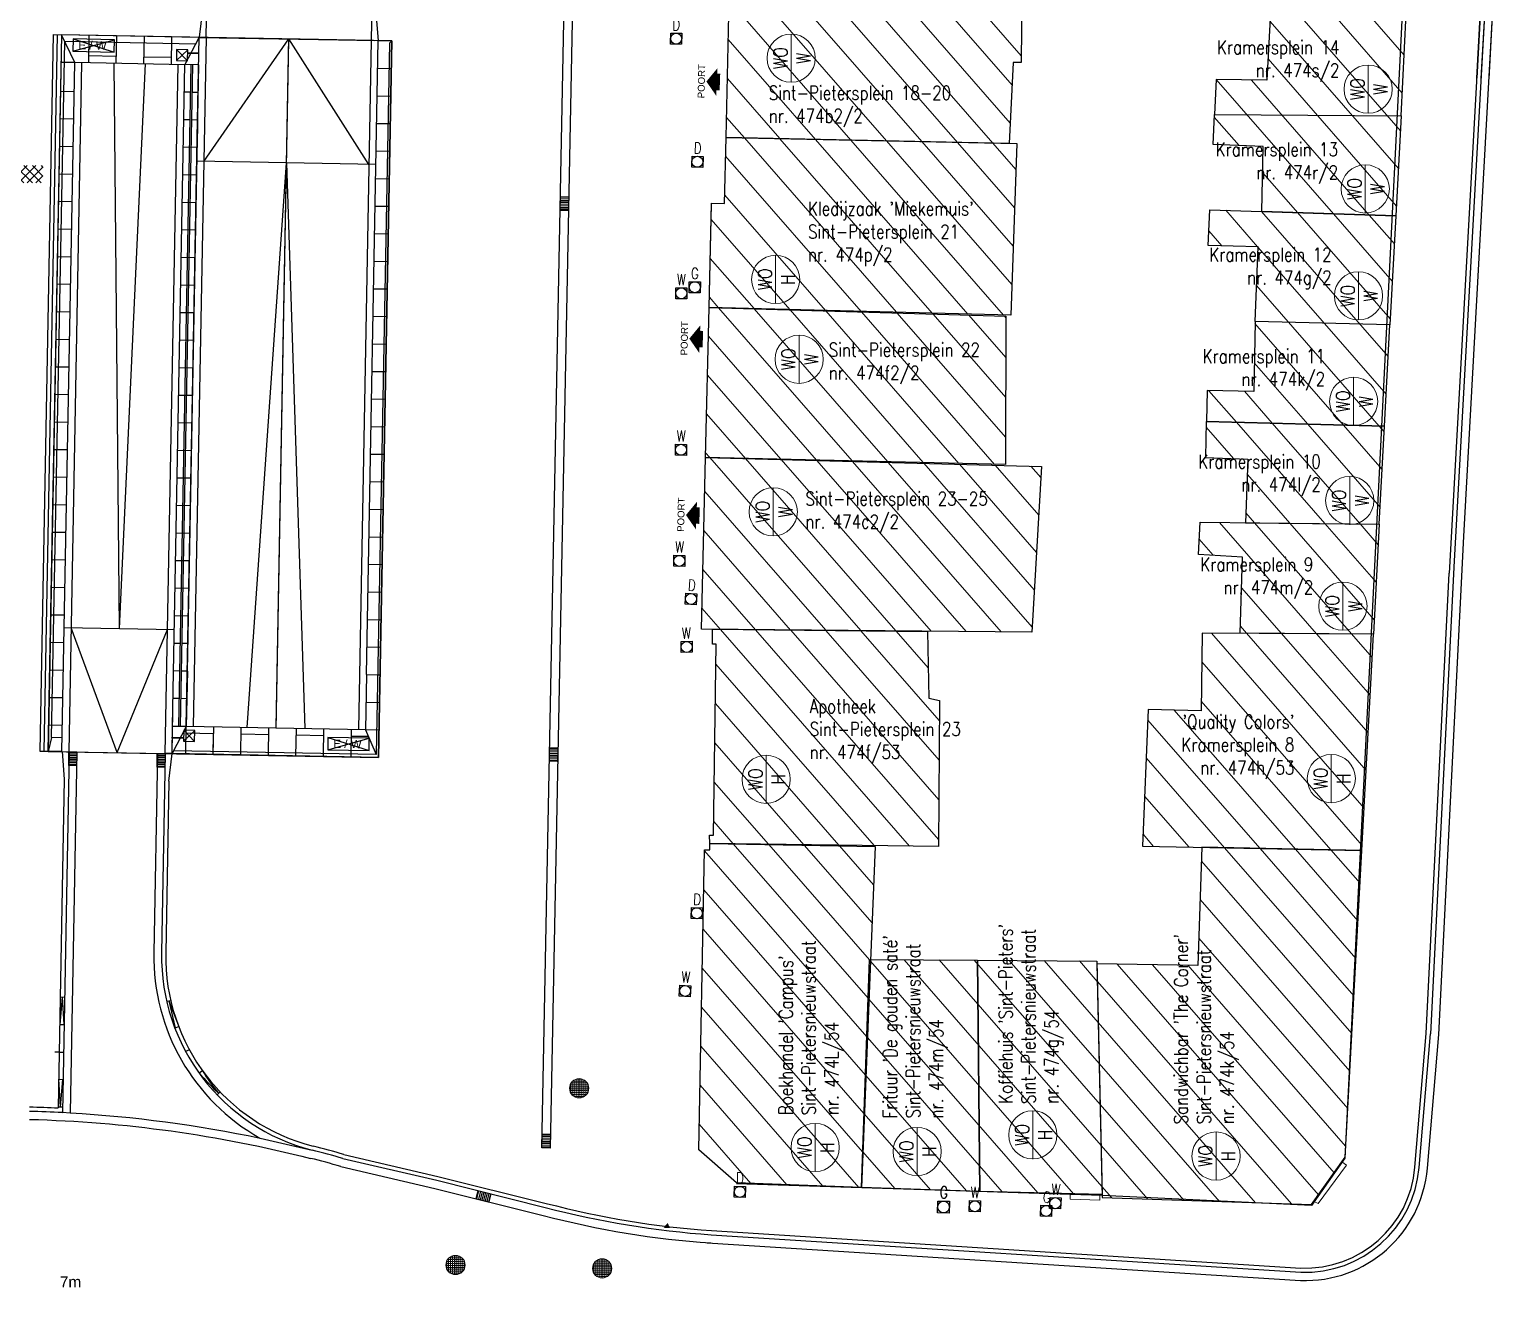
# Model space of a CAD drawing. Header units: metres. Extents: x -30504 to 105656, y -14907 to 193632.
# Drawn here: x 1635.3 to 1689, y 364.9 to 410.6 of the extents above; entities that cross this region are included whole.
import ezdxf
from ezdxf.enums import TextEntityAlignment as Align

# ---------------------------------------------------------------- set-up
doc = ezdxf.new("R2010")
doc.units = ezdxf.units.M
doc.linetypes.add('HIDDEN', pattern=[9.525, 6.35, -3.175])
doc.layers.add('0-_DRAW', color=6, linetype='Continuous', plot=False)
for name, color, linetype in [('0-dekseldrivers', 7, 'Continuous'), ('0-dekselgas', 7, 'Continuous'), ('0-dekselwater', 7, 'Continuous'), ('0-voetpad+goten best', 7, 'HIDDEN'), ('2-riolering-straatkolk', 7, 'Continuous'), ('2-TEKST', 7, 'Continuous'), ('A03-_aanzicht parkeergangen', 7, 'Continuous'), ('Nooduitgangen', 1, 'Continuous'), ('OA-lifthuis-trappen', 7, 'Continuous'), ('OA-lijnafwatering', 7, 'Continuous'), ('Parkeertoegangen', 3, 'Continuous'), ('VM-licht grijs', 151, 'Continuous'), ('Zwart', 250, 'Continuous')]:
    doc.layers.add(name, color=color, linetype=linetype)
doc.layers.add('0-WEG-TRAPPEN', color=7, linetype='Continuous', lineweight=18)
doc.layers.add('Lichtgrijs', color=254, linetype='Continuous', lineweight=9)
doc.styles.add('AQUAFIN', font='simplex.shx', dxfattribs={"width": 0.8})
doc.styles.add('DIM', font='arial.ttf')
doc.styles.get("Standard").update_dxf_attribs({"font": 'arial.ttf'})
pattern_1 = [(131.11, (1513.5605, 374.4506), (-0.71766, -0.626275), [])]

# ---------------------------------------------------------------- blocks, each defined once
blk = doc.blocks.new('dekselwater')
at = {"layer": '0-dekselwater', "linetype": 'ByBlock'}
blk.add_lwpolyline([(-0.04, 0.04), (0.04, 0.04), (0.04, -0.04), (-0.04, -0.04)], close=True, dxfattribs=at)
blk.add_circle((0, 0), 0.04, dxfattribs=at)
at = {"layer": '0-dekselwater', "style": 'AQUAFIN', "width": 0.8}
blk.add_text('W', height=0.08, dxfattribs=at).set_placement((0, 0.1), align=Align.MIDDLE)
blk = doc.blocks.new('dekseldrivers')
at = {"layer": '0-dekselwater', "linetype": 'ByBlock'}
blk.add_lwpolyline([(-0.04, 0.04), (0.04, 0.04), (0.04, -0.04), (-0.04, -0.04)], close=True, dxfattribs=at)
blk.add_circle((0, 0), 0.04, dxfattribs=at)
at = {"layer": '0-dekselwater', "style": 'AQUAFIN', "width": 0.8}
blk.add_text('D', height=0.08, dxfattribs=at).set_placement((0, 0.1), align=Align.MIDDLE)
blk = doc.blocks.new('dekselgas')
at = {"layer": '0-dekselwater', "linetype": 'ByBlock'}
blk.add_lwpolyline([(-0.04, 0.04), (0.04, 0.04), (0.04, -0.04), (-0.04, -0.04)], close=True, dxfattribs=at)
blk.add_circle((0, 0), 0.04, dxfattribs=at)
at = {"layer": '0-dekselwater', "style": 'AQUAFIN', "width": 0.8}
blk.add_text('G', height=0.08, dxfattribs=at).set_placement((0, 0.1), align=Align.MIDDLE)

msp = doc.modelspace()

# ---------------------------------------------------------------- hatches: boundary and pattern name
at = {"layer": '2-riolering-straatkolk', "ltscale": 2}
h = msp.add_hatch(dxfattribs=at)
h.set_pattern_fill('LINE', color=256, scale=0.02, angle=178.8788, style=0)
h.set_pattern_definition([(178.8788, (1720.25534, 458.71112), (-0.001242533, -0.06348784), [])])
h.paths.add_polyline_path([(1654.818, 403.99), (1654.828, 404.49), (1654.528, 404.496), (1654.518, 403.996)])
h = msp.add_hatch(dxfattribs=at)
h.set_pattern_fill('LINE', color=256, scale=0.02, angle=180, style=0)
h.set_pattern_definition([(179.99998, (1701.336296, 439.84372), (-2e-08, -0.0635), [])])
h.paths.add_polyline_path([(1636.982, 383.853), (1636.982, 384.353), (1636.682, 384.353), (1636.682, 383.853)])
h = msp.add_hatch(dxfattribs=at)
h.set_pattern_fill('LINE', color=256, scale=0.02, angle=180, style=0)
h.set_pattern_definition([(179.99998, (1704.540175, 439.78341), (-2e-08, -0.0635), [])])
h.paths.add_polyline_path([(1640.186, 383.793), (1640.186, 384.293), (1639.886, 384.293), (1639.886, 383.793)])
h = msp.add_hatch(dxfattribs=at)
h.set_pattern_fill('LINE', color=256, scale=0.02, angle=178.8788, style=0)
h.set_pattern_definition([(178.8788, (1719.863993, 438.71495), (-0.001242533, -0.06348784), [])])
h.paths.add_polyline_path([(1654.426, 383.994), (1654.436, 384.494), (1654.136, 384.5), (1654.127, 384)])
h = msp.add_hatch(dxfattribs=at)
h.set_pattern_fill('LINE', color=256, scale=0.02, angle=178.8788, style=0)
h.set_pattern_definition([(178.8788, (1719.58968, 424.69871), (-0.001242533, -0.06348784), [])])
h.paths.add_polyline_path([(1654.152, 369.978), (1654.162, 370.478), (1653.862, 370.484), (1653.852, 369.984)])
h = msp.add_hatch(dxfattribs=at)
h.set_pattern_fill('LINE', color=256, scale=0.02, angle=75.9884, style=0)
h.set_pattern_definition([(75.988434, (1690.197684, 292.151896), (-0.061610676, 0.015374477), [])])
h.paths.add_polyline_path([(1651.454, 368.148), (1651.939, 368.027), (1652.012, 368.318), (1651.527, 368.439)])
at = {"layer": 'Lichtgrijs'}
h = msp.add_hatch(dxfattribs=at)
h.set_pattern_fill('ANSI31', color=256, scale=0.3, angle=86.11, style=0)
h.set_pattern_definition(pattern_1)
h.paths.add_polyline_path([(1667.668, 423.948), (1667.687, 417.475), (1674.022, 417.276), (1674.022, 411.827), (1678.692, 411.71), (1678.742, 423.45)])
h.paths.add_polyline_path([(1678.742, 423.45), (1684.696, 423.183), (1685.099, 423.13), (1685.556, 422.872), (1685.727, 422.492), (1685.375, 414.859), (1680.703, 415.066), (1680.64, 413.597), (1679.705, 413.641), (1679.638, 412.468), (1678.695, 412.521)])
h.paths.add_polyline_path([(1685.375, 414.859), (1680.703, 415.066), (1680.617, 412.854), (1679.663, 412.899), (1679.638, 412.464), (1678.695, 412.521), (1678.692, 411.71), (1680.318, 411.656), (1680.311, 411.186), (1685.208, 411.123)])
h.paths.add_polyline_path([(1685.208, 411.123), (1680.291, 411.187), (1680.155, 408.721), (1678.318, 408.743), (1678.253, 407.477), (1685.029, 407.423)])
h.paths.add_polyline_path([(1678.253, 407.477), (1685.029, 407.423), (1684.835, 403.797), (1679.979, 403.959), (1680.022, 406.316), (1678.202, 406.383)])
h.paths.add_polyline_path([(1678.087, 404.022), (1684.835, 403.797), (1684.623, 399.847), (1679.726, 399.966), (1679.843, 402.68), (1678.029, 402.724)])
h.paths.add_polyline_path([(1679.726, 399.966), (1679.682, 397.43), (1677.992, 397.458), (1677.969, 396.34), (1684.426, 396.165), (1684.623, 399.847)])
h.paths.add_polyline_path([(1677.951, 396.34), (1677.934, 395.028), (1679.471, 394.972), (1679.382, 392.665), (1684.236, 392.616), (1684.426, 396.165)])
h.paths.add_polyline_path([(1677.74, 392.682), (1684.236, 392.616), (1684.022, 388.628), (1679.187, 388.656), (1679.272, 391.417), (1677.675, 391.517)])
h.paths.add_polyline_path([(1677.814, 388.664), (1677.767, 385.838), (1675.845, 385.895), (1675.648, 380.932), (1683.602, 380.778), (1684.022, 388.628)])
h.paths.add_polyline_path([(1660.623, 424.264), (1660.362, 412.228), (1667.703, 412.018), (1667.707, 415.593), (1667.687, 417.475), (1667.668, 423.948)])
h = msp.add_hatch(dxfattribs=at)
h.set_pattern_fill('ANSI31', color=256, scale=0.3, angle=86.11, style=0)
h.set_pattern_definition(pattern_1)
h.paths.add_polyline_path([(1660.662, 412.221), (1671.27, 411.916), (1671.241, 409.361), (1670.955, 409.364), (1670.811, 406.427), (1660.537, 406.64)])
h.paths.add_polyline_path([(1660.537, 406.64), (1671.082, 406.421), (1670.864, 400.194), (1659.921, 400.475), (1660.012, 404.256), (1660.482, 404.248)])
h.paths.add_polyline_path([(1659.921, 400.475), (1670.691, 400.156), (1670.675, 394.775), (1659.792, 395.036)])
h.paths.add_polyline_path([(1659.792, 395.036), (1671.984, 394.706), (1671.626, 388.699), (1659.643, 388.801)])
h.paths.add_polyline_path([(1660.049, 388.799), (1667.843, 388.721), (1667.887, 386.302), (1668.278, 386.212), (1668.242, 380.919), (1659.945, 381.033), (1659.941, 381.331), (1660.081, 381.333), (1660.181, 388.261), (1660.041, 388.259)])
h.paths.add_polyline_path([(1659.945, 381.033), (1665.945, 380.92), (1665.753, 376.184), (1665.444, 368.551), (1660.921, 368.717), (1659.547, 369.91), (1659.759, 380.8), (1659.948, 380.797)])
h.paths.add_polyline_path([(1665.444, 368.551), (1665.739, 376.817), (1669.661, 376.797), (1669.74, 368.407)])
h.paths.add_polyline_path([(1669.661, 376.797), (1673.99, 376.765), (1674.181, 368.292), (1669.74, 368.407)])
h.paths.add_polyline_path([(1674.183, 368.183), (1681.78, 367.929), (1682.992, 369.645), (1683.602, 380.778), (1677.801, 380.89), (1677.652, 376.605), (1673.988, 376.666)])
h = msp.add_hatch(dxfattribs=at)
h.set_pattern_fill('ANGLE', color=256, scale=0.01, style=0)
h.set_pattern_definition([(0.008657, (1433.46369, 371.12111), (-1.0553e-05, 0.06985), [0.0508, -0.01905]), (90.008657, (1433.46369, 371.12111), (-0.06985, -1.0553e-05), [0.0508, -0.01905])])
h.paths.add_polyline_path([(1654.856, 372.148, 1), (1655.556, 372.148, 1)])
h = msp.add_hatch(dxfattribs=at)
h.set_pattern_fill('ANGLE', color=256, scale=0.01, style=0)
h.set_pattern_definition([(0.008657, (1428.9769, 364.71051), (-1.0553e-05, 0.06985), [0.0508, -0.01905]), (90.008657, (1428.9769, 364.71051), (-0.06985, -1.0553e-05), [0.0508, -0.01905])])
h.paths.add_polyline_path([(1650.369, 365.737, 1), (1651.069, 365.737, 1)])
h = msp.add_hatch(dxfattribs=at)
h.set_pattern_fill('ANGLE', color=256, scale=0.01, style=0)
h.set_pattern_definition([(0.008657, (1434.29781, 364.58607), (-1.0553e-05, 0.06985), [0.0508, -0.01905]), (90.008657, (1434.29781, 364.58607), (-0.06985, -1.0553e-05), [0.0508, -0.01905])])
h.paths.add_polyline_path([(1655.69, 365.613, 1), (1656.39, 365.613, 1)])
at = {"layer": 'VM-licht grijs'}
h = msp.add_hatch(dxfattribs=at)
h.set_pattern_fill('ANSI37', color=256, scale=0.07, angle=0.0217)
h.set_pattern_definition([(45.02171081, (-102193.129, -193156.81263), (-0.15721402062, 0.15709492105), []), (135.02171081, (-102193.129, -193156.81263), (-0.15709492105, -0.15721402062), [])])
h.paths.add_polyline_path([(1635.749, 405.622), (1619.574, 405.584), (1619.575, 404.956), (1635.749, 404.994)])

# ---------------------------------------------------------------- linework, layer by layer
at = {"layer": '0-_DRAW'}
msp.add_line((1636.404, 409.368), (1636.404, 409.368), dxfattribs=at)
at = {"layer": '0-voetpad+goten best', "linetype": 'Continuous', "ltscale": 0.05}
for p, q in [((1688.519, 422.302), (1686.774, 390.84)), ((1688.669, 422.294), (1686.949, 391.281)), ((1687.298, 392.164), (1688.991, 422.674)), ((1687.298, 392.164), (1688.991, 422.674)), ((1688.219, 408.769), (1688.991, 422.674)), ((1688.219, 408.769), (1688.991, 422.674)), ((1688.508, 422.096), (1686.774, 390.84)), ((1688.658, 422.087), (1686.949, 391.281)), ((1687.77, 408.794), (1688.508, 422.096)), ((1688.508, 422.096), (1687.77, 408.794)), ((1687.77, 408.794), (1688.508, 422.096)), ((1687.77, 408.794), (1688.508, 422.096)), ((1688.508, 422.096), (1687.77, 408.794)), ((1687.77, 408.794), (1688.508, 422.096)), ((1688.658, 422.087), (1687.92, 408.785)), ((1688.658, 422.087), (1687.92, 408.785)), ((1686.389, 374.094), (1687.298, 392.164)), ((1686.949, 391.281), (1686.09, 374.119)), ((1685.94, 374.132), (1686.774, 390.84)), ((1685.529, 369.285), (1685.94, 374.132)), ((1685.529, 369.285), (1685.94, 374.132)), ((1685.529, 369.285), (1685.94, 374.132)), ((1685.679, 369.272), (1686.09, 374.119)), ((1685.679, 369.272), (1686.09, 374.119)), ((1685.679, 369.272), (1686.09, 374.119)), ((1685.978, 369.247), (1686.389, 374.094)), ((1685.978, 369.247), (1686.389, 374.094)), ((1685.978, 369.247), (1686.389, 374.094))]:
    msp.add_line(p, q, dxfattribs=at)
at = {"layer": '0-WEG-TRAPPEN'}
msp.add_lwpolyline([(1681.855, 368.042), (1682.016, 367.971), (1683.04, 369.365), (1682.879, 369.483)], dxfattribs=at)
at = {"layer": '0-WEG-TRAPPEN', "linetype": 'Continuous'}
msp.add_lwpolyline([(1674.098, 368.252), (1674.093, 368.092), (1673.014, 368.122), (1673.018, 368.281)], dxfattribs=at)
at = {"layer": '2-TEKST'}
msp.add_line((1659.921, 400.475), (1660.011, 404.225), dxfattribs=at)
at = {"layer": '2-TEKST', "color": 7, "linetype": 'ByBlock', "ltscale": 100}
for points in [[(1660.201, 408.656, 1, 0, 0), (1659.823, 408.672, 0, 0, 0)], [(1659.582, 399.329, 1, 0, 0), (1659.204, 399.345, 0, 0, 0)], [(1659.461, 392.928, 1, 0, 0), (1659.082, 392.944, 0, 0, 0)]]:
    msp.add_lwpolyline(points, format="xyseb", dxfattribs=at)
at = {"layer": '2-TEKST', "color": 7, "linetype": 'ByBlock', "ltscale": 100, "const_width": 0.6}
for points in [[(1660.314, 408.653), (1660.161, 408.658)], [(1659.695, 399.326), (1659.542, 399.331)], [(1659.574, 392.925), (1659.421, 392.929)]]:
    msp.add_lwpolyline(points, dxfattribs=at)
at = {"layer": '2-TEKST', "ltscale": 100}
msp.add_lwpolyline([(1658.262, 367.088, 0, 0.2, 0), (1658.46, 367.17, 0, 0, 0)], format="xyseb", dxfattribs=at)
at = {"layer": 'A03-_aanzicht parkeergangen', "color": 30}
for p, q in [((1648.324, 410.058), (1648.415, 410.145)), ((1636.775, 402.305), (1636.273, 402.315)), ((1640.436, 384.288), (1640.464, 385.788)), ((1636.436, 384.363), (1635.94, 384.372))]:
    msp.add_line(p, q, dxfattribs=at)
at = {"layer": 'A03-_aanzicht parkeergangen', "color": 7, "linetype": 'HIDDEN'}
msp.add_line((1647.884, 387.151), (1647.987, 387.149), dxfattribs=at)
at = {"layer": 'A03-_aanzicht parkeergangen'}
msp.add_line((1647.932, 384.148), (1640.436, 384.288), dxfattribs=at)
at = {"layer": 'Lichtgrijs'}
for p, q in [((1662.898, 410.395), (1662.898, 408.645)), ((1683.831, 409.271), (1683.831, 407.521)), ((1683.725, 405.651), (1683.725, 403.901)), ((1662.335, 402.368), (1662.335, 400.617)), ((1683.479, 401.773), (1683.479, 400.022)), ((1663.187, 399.471), (1663.187, 397.72)), ((1683.304, 397.942), (1683.304, 396.191)), ((1683.162, 394.346), (1683.162, 392.595)), ((1662.249, 393.938), (1662.249, 392.187)), ((1682.916, 390.515), (1682.916, 388.765)), ((1661.99, 384.233), (1661.99, 382.483)), ((1682.494, 384.259), (1682.494, 382.509)), ((1671.666, 371.333), (1671.666, 369.582)), ((1663.768, 370.876), (1663.768, 369.125)), ((1667.468, 370.731), (1667.468, 368.98)), ((1678.314, 370.565), (1678.314, 368.814))]:
    msp.add_line(p, q, dxfattribs=at)
for points in [[(1654.818, 403.99), (1654.828, 404.49), (1654.528, 404.496), (1654.518, 403.996)], [(1636.982, 383.853), (1636.982, 384.353), (1636.682, 384.353), (1636.682, 383.853)], [(1640.186, 383.793), (1640.186, 384.293), (1639.886, 384.293), (1639.886, 383.793)], [(1654.426, 383.994), (1654.436, 384.494), (1654.136, 384.5), (1654.127, 384)], [(1654.152, 369.978), (1654.162, 370.478), (1653.862, 370.484), (1653.852, 369.984)], [(1651.454, 368.148), (1651.939, 368.027), (1652.012, 368.318), (1651.527, 368.439)]]:
    msp.add_lwpolyline(points, close=True, dxfattribs=at)
for centre, radius in [((1662.898, 409.52), 0.875), ((1683.831, 408.396), 0.875), ((1683.725, 404.776), 0.875), ((1662.335, 401.492), 0.875), ((1683.479, 400.897), 0.875), ((1663.187, 398.596), 0.875), ((1683.304, 397.067), 0.875), ((1683.162, 393.471), 0.875), ((1662.249, 393.062), 0.875), ((1682.916, 389.64), 0.875), ((1661.99, 383.358), 0.875), ((1682.494, 383.384), 0.875), ((1655.206, 372.148), 0.35), ((1671.666, 370.458), 0.875), ((1663.768, 370.001), 0.875), ((1667.468, 369.855), 0.875), ((1678.314, 369.69), 0.875), ((1650.719, 365.737), 0.35), ((1656.04, 365.613), 0.35)]:
    msp.add_circle(centre, radius, dxfattribs=at)
at = {"layer": 'OA-lifthuis-trappen', "linetype": 'Continuous'}
msp.add_lwpolyline([(1635.94, 384.372), (1647.932, 384.15), (1648.415, 410.145), (1636.423, 410.368)], close=True, dxfattribs=at)
at = {"layer": 'OA-lijnafwatering'}
for p, q in [((1636.123, 410.373), (1635.636, 384.378)), ((1636.423, 410.368), (1635.936, 384.373)), ((1636.123, 410.373), (1636.423, 410.368)), ((1635.636, 384.378), (1635.936, 384.373))]:
    msp.add_line(p, q, dxfattribs=at)
at = {"layer": 'OA-lijnafwatering', "linetype": 'Continuous'}
msp.add_line((1636.273, 410.371), (1635.786, 384.375), dxfattribs=at)
at = {"layer": 'Parkeertoegangen', "color": 7}
msp.add_line((1641.542, 411.274), (1641.424, 410.276), dxfattribs=at)
at = {"layer": 'Parkeertoegangen', "color": 8, "linetype": 'HIDDEN'}
msp.add_line((1641.422, 410.276), (1647.914, 410.157), dxfattribs=at)
at = {"layer": 'Parkeertoegangen', "color": 252}
for p, q in [((1636.436, 384.363), (1636.69, 384.358)), ((1640.436, 384.288), (1640.186, 384.293))]:
    msp.add_line(p, q, dxfattribs=at)
at = {"layer": 'Zwart'}
for p, q in [((1685.062, 411.124), (1682.982, 369.611)), ((1636.069, 384.87), (1636.542, 410.119)), ((1636.908, 409.359), (1636.423, 410.368)), ((1641.422, 410.275), (1636.423, 410.368)), ((1641.294, 410.03), (1636.542, 410.119)), ((1636.845, 410.219), (1636.836, 409.769)), ((1636.836, 409.769), (1638.344, 410.191)), ((1636.845, 410.219), (1638.336, 409.742)), ((1638.344, 410.191), (1636.845, 410.219)), ((1637.423, 410.35), (1637.404, 409.349)), ((1638.336, 409.742), (1638.344, 410.191)), ((1638.422, 410.331), (1638.404, 409.331)), ((1639.422, 410.312), (1639.403, 409.312)), ((1640.422, 410.294), (1640.403, 409.294)), ((1640.904, 409.284), (1641.422, 410.275)), ((1641.674, 410.27), (1641.204, 385.274)), ((1641.59, 405.774), (1644.669, 410.216)), ((1647.581, 405.663), (1644.669, 410.217)), ((1647.664, 410.159), (1647.196, 385.162)), ((1636.908, 409.359), (1636.405, 409.368)), ((1637.158, 409.354), (1636.69, 384.358)), ((1636.836, 409.769), (1638.336, 409.742)), ((1640.904, 409.284), (1636.908, 409.359)), ((1638.408, 409.581), (1637.408, 409.6)), ((1640.408, 409.544), (1639.408, 409.562)), ((1640.597, 409.432), (1641.005, 409.825)), ((1640.997, 409.425), (1640.605, 409.832)), ((1641.411, 409.677), (1641.002, 409.685)), ((1641.003, 409.725), (1641.412, 409.717)), ((1638.526, 388.825), (1638.341, 409.332)), ((1638.526, 388.825), (1639.469, 409.311)), ((1640.186, 384.293), (1640.654, 409.289)), ((1640.455, 385.289), (1640.904, 409.285)), ((1641.404, 409.275), (1640.904, 409.285)), ((1640.954, 385.28), (1641.404, 409.275)), ((1647.897, 409.155), (1648.396, 409.145)), ((1636.888, 408.304), (1636.385, 408.313)), ((1641.105, 408.281), (1640.886, 408.285)), ((1641.385, 408.276), (1641.165, 408.28)), ((1647.879, 408.155), (1648.378, 408.146)), ((1636.869, 407.304), (1636.366, 407.314)), ((1641.087, 407.281), (1640.867, 407.285)), ((1641.366, 407.276), (1640.991, 387.279)), ((1640.992, 387.279), (1641.366, 407.276)), ((1641.366, 407.276), (1641.147, 407.28)), ((1641.366, 407.276), (1641.348, 406.276)), ((1647.86, 407.155), (1648.359, 407.146)), ((1636.851, 406.304), (1636.347, 406.314)), ((1641.348, 406.276), (1640.848, 406.285)), ((1647.841, 406.155), (1648.341, 406.146)), ((1647.831, 405.658), (1641.339, 405.778)), ((1643.157, 385.237), (1644.585, 405.718)), ((1644.585, 405.718), (1645.256, 385.198)), ((1636.832, 405.305), (1636.329, 405.314)), ((1641.329, 405.276), (1640.829, 405.285)), ((1647.823, 405.155), (1648.322, 405.146)), ((1636.813, 404.305), (1636.31, 404.314)), ((1641.31, 404.276), (1640.811, 404.286)), ((1647.804, 404.156), (1648.303, 404.146)), ((1636.794, 403.305), (1636.292, 403.314)), ((1641.291, 403.276), (1640.792, 403.286)), ((1647.786, 403.156), (1648.285, 403.146)), ((1641.273, 402.277), (1640.773, 402.286)), ((1641.273, 402.277), (1640.773, 402.286)), ((1647.767, 402.156), (1648.266, 402.147)), ((1636.756, 401.305), (1636.255, 401.315)), ((1641.254, 401.277), (1640.754, 401.286)), ((1647.748, 401.156), (1648.248, 401.147)), ((1636.737, 400.306), (1636.236, 400.315)), ((1641.235, 400.277), (1640.736, 400.286)), ((1647.73, 400.156), (1648.229, 400.147)), ((1636.718, 399.306), (1636.217, 399.315)), ((1641.216, 399.277), (1640.717, 399.287)), ((1647.711, 399.156), (1648.21, 399.147)), ((1636.699, 398.306), (1636.199, 398.315)), ((1641.198, 398.277), (1640.698, 398.287)), ((1647.693, 398.157), (1648.192, 398.147)), ((1636.681, 397.306), (1636.18, 397.315)), ((1641.179, 397.278), (1640.679, 397.287)), ((1647.674, 397.157), (1648.173, 397.148)), ((1636.662, 396.306), (1636.162, 396.316)), ((1641.16, 396.278), (1640.661, 396.287)), ((1647.656, 396.157), (1648.155, 396.148)), ((1636.643, 395.306), (1636.143, 395.316)), ((1641.141, 395.278), (1640.642, 395.287)), ((1647.637, 395.157), (1648.136, 395.148)), ((1636.624, 394.307), (1636.124, 394.316)), ((1641.123, 394.278), (1640.623, 394.287)), ((1647.618, 394.157), (1648.118, 394.148)), ((1636.605, 393.307), (1636.106, 393.316)), ((1641.104, 393.278), (1640.604, 393.288)), ((1647.6, 393.157), (1648.099, 393.148)), ((1636.586, 392.307), (1636.087, 392.316)), ((1641.085, 392.278), (1640.586, 392.288)), ((1647.581, 392.158), (1648.08, 392.148)), ((1636.567, 391.307), (1636.069, 391.316)), ((1641.066, 391.279), (1640.567, 391.288)), ((1647.563, 391.158), (1648.062, 391.149)), ((1636.548, 390.307), (1636.05, 390.317)), ((1641.048, 390.279), (1640.548, 390.288)), ((1647.544, 390.158), (1648.043, 390.149)), ((1636.529, 389.308), (1636.032, 389.317)), ((1641.029, 389.279), (1640.529, 389.288)), ((1647.525, 389.158), (1648.025, 389.149)), ((1636.526, 388.862), (1640.526, 388.789)), ((1638.445, 384.326), (1636.78, 388.858)), ((1638.445, 384.326), (1640.275, 388.793)), ((1636.511, 388.308), (1636.013, 388.317)), ((1640.731, 388.284), (1640.511, 388.288)), ((1641.01, 388.279), (1640.791, 388.283)), ((1647.507, 388.158), (1648.006, 388.149)), ((1636.492, 387.308), (1635.994, 387.317)), ((1640.712, 387.285), (1640.492, 387.289)), ((1640.991, 387.279), (1640.772, 387.283)), ((1640.992, 387.279), (1640.954, 385.279)), ((1647.488, 387.159), (1647.451, 385.157)), ((1647.488, 387.159), (1647.987, 387.149)), ((1636.473, 386.308), (1635.976, 386.317)), ((1640.693, 386.285), (1640.473, 386.289)), ((1640.973, 386.279), (1640.753, 386.284)), ((1647.47, 386.159), (1647.969, 386.149)), ((1636.454, 385.308), (1635.957, 385.317)), ((1640.954, 385.279), (1640.436, 384.288)), ((1640.954, 385.279), (1640.455, 385.289)), ((1640.933, 384.278), (1640.951, 385.273)), ((1647.451, 385.157), (1640.954, 385.279)), ((1641.933, 384.259), (1641.951, 385.26)), ((1642.932, 384.241), (1642.951, 385.241)), ((1643.932, 384.222), (1643.951, 385.223)), ((1644.932, 384.204), (1644.951, 385.204)), ((1645.932, 384.185), (1645.95, 385.185)), ((1636.069, 384.87), (1635.94, 384.372)), ((1636.445, 384.863), (1636.069, 384.87)), ((1640.446, 384.847), (1640.447, 384.887)), ((1640.855, 384.84), (1640.446, 384.847)), ((1640.447, 384.887), (1640.856, 384.88)), ((1641.261, 385.132), (1640.853, 384.74)), ((1640.861, 385.14), (1641.253, 384.732)), ((1641.946, 385.009), (1640.947, 385.028)), ((1641.933, 384.259), (1641.946, 385.009)), ((1643.946, 384.972), (1642.946, 384.991)), ((1645.946, 384.935), (1644.946, 384.954)), ((1646.094, 384.876), (1646.086, 384.426)), ((1646.086, 384.426), (1647.594, 384.848)), ((1646.094, 384.876), (1647.585, 384.398)), ((1647.594, 384.848), (1646.094, 384.876)), ((1646.932, 384.166), (1646.95, 385.166)), ((1647.571, 384.905), (1646.946, 384.916)), ((1647.451, 385.159), (1647.95, 385.15)), ((1647.451, 385.157), (1647.841, 384.257)), ((1647.585, 384.398), (1647.594, 384.848)), ((1636.446, 384.363), (1636.528, 383.361)), ((1636.69, 384.358), (1640.186, 384.293)), ((1639.913, 384.298), (1639.78, 377.062)), ((1640.193, 384.294), (1640.156, 382.295)), ((1640.324, 383.292), (1640.446, 384.29)), ((1646.086, 384.426), (1647.585, 384.398)), ((1640.324, 383.292), (1640.21, 377.059)), ((1640.156, 382.295), (1640.06, 377.062)), ((1636.38, 375.461), (1636.53, 375.458)), ((1640.242, 375.306), (1640.389, 375.337)), ((1636.361, 374.461), (1636.511, 374.458)), ((1640.547, 374.336), (1640.687, 374.39)), ((1636.191, 373.469), (1636.341, 373.467)), ((1636.343, 373.461), (1636.493, 373.458)), ((1636.328, 372.474), (1636.478, 372.471)), ((1636.293, 371.474), (1636.461, 371.471)), ((1636.46, 371.277), (1636.74, 371.26)), ((1643.629, 370.342), (1645.52, 369.902)), ((1646.634, 369.604), (1650.045, 368.809)), ((1646.671, 369.749), (1650.081, 368.954)), ((1682.982, 369.611), (1681.77, 367.895)), ((1646.559, 369.313), (1649.975, 368.517)), ((1650.045, 368.809), (1653.978, 367.827)), ((1650.081, 368.954), (1654.016, 367.972)), ((1674.171, 368.26), (1660.911, 368.686)), ((1649.975, 368.517), (1653.904, 367.537)), ((1681.77, 367.895), (1674.171, 368.26)), ((1660.009, 366.987), (1681.394, 365.626)), ((1659.856, 366.546), (1681.377, 365.176)), ((1659.999, 366.837), (1681.388, 365.476))]:
    msp.add_line(p, q, dxfattribs=at)
at = {"layer": 'Zwart', "color": 250}
for points in [[(1641.674, 410.27), (1642.104, 433.393)], [(1641.366, 407.276), (1641.422, 410.275), (1636.423, 410.368), (1635.94, 384.372), (1636.436, 384.363), (1636.908, 409.359)], [(1647.488, 387.159), (1647.914, 410.155), (1648.415, 410.145), (1647.932, 384.148), (1640.436, 384.288), (1640.455, 385.289), (1640.954, 385.279)], [(1648.324, 410.058), (1647.841, 384.257), (1640.491, 384.393)], [(1641.422, 410.275), (1647.914, 410.155)], [(1641.124, 409.281), (1640.674, 385.285)], [(1641.184, 409.28), (1640.734, 385.284)], [(1636.702, 384.358), (1636.46, 371.275)], [(1636.982, 384.353), (1636.74, 371.26)], [(1636.528, 383.361), (1636.304, 371.435)]]:
    msp.add_lwpolyline(points, dxfattribs=at)
for points in [[(1652.13, 427.484, 0.411947), (1647.919, 424.08), (1647.662, 410.162)], [(1652.115, 427.334, 0.411411), (1648.068, 424.071), (1647.831, 411.159), (1647.914, 410.158)], [(1635.268, 371.324, -0.006415), (1636.46, 371.277, -0.006415)], [(1635.272, 371.474, -0.005533), (1636.304, 371.435, -0.005533)], [(1635.276, 371.321, -0.006382), (1636.46, 371.275, -0.006382)], [(1636.74, 371.26, -0.037469), (1643.629, 370.342)], [(1635.268, 371.021, -0.055952), (1645.463, 369.607, -0.006435)]]:
    msp.add_lwpolyline(points, format="xyb", dxfattribs=at)
for points in [[(1655.219, 424.486), (1654.152, 369.978), (1653.852, 369.984), (1654.919, 424.492), (1655.219, 424.486)], [(1660.662, 412.221), (1671.27, 411.916), (1671.241, 409.361), (1670.955, 409.364), (1670.811, 406.427), (1660.537, 406.64)], [(1685.208, 411.123), (1680.291, 411.187), (1680.155, 408.721), (1678.318, 408.743), (1678.253, 407.477), (1685.029, 407.423)], [(1640.997, 409.425), (1641.005, 409.825), (1640.605, 409.832), (1640.597, 409.432)], [(1678.253, 407.477), (1685.029, 407.423), (1684.835, 403.797), (1679.979, 403.959), (1680.022, 406.316), (1678.202, 406.383)], [(1660.537, 406.64), (1671.082, 406.421), (1670.864, 400.194), (1659.921, 400.475), (1660.012, 404.256), (1660.482, 404.248)], [(1678.087, 404.022), (1684.835, 403.797), (1684.623, 399.847), (1679.726, 399.966), (1679.843, 402.68), (1678.029, 402.724)], [(1659.921, 400.475), (1670.691, 400.156), (1670.675, 394.775), (1659.792, 395.036)], [(1679.726, 399.966), (1679.682, 397.43), (1677.992, 397.458), (1677.969, 396.34), (1684.426, 396.165), (1684.623, 399.847)], [(1677.951, 396.34), (1677.934, 395.028), (1679.471, 394.972), (1679.382, 392.665), (1684.236, 392.616), (1684.426, 396.165)], [(1659.792, 395.036), (1671.984, 394.706), (1671.626, 388.699), (1659.643, 388.801)], [(1677.74, 392.682), (1684.236, 392.616), (1684.022, 388.628), (1679.187, 388.656), (1679.272, 391.417), (1677.675, 391.517)], [(1660.049, 388.799), (1667.843, 388.721), (1667.887, 386.302), (1668.278, 386.212), (1668.242, 380.919), (1659.945, 381.033), (1659.941, 381.331), (1660.081, 381.333), (1660.181, 388.261), (1660.041, 388.259)], [(1677.814, 388.664), (1677.767, 385.838), (1675.845, 385.895), (1675.648, 380.932), (1683.602, 380.778), (1684.022, 388.628)], [(1640.861, 385.14), (1640.853, 384.74), (1641.253, 384.732), (1641.261, 385.132)], [(1659.945, 381.033), (1665.945, 380.92), (1665.753, 376.184), (1665.444, 368.551), (1660.921, 368.717), (1659.547, 369.91), (1659.759, 380.8), (1659.948, 380.797)], [(1674.183, 368.183), (1681.78, 367.929), (1682.992, 369.645), (1683.602, 380.778), (1677.801, 380.89), (1677.652, 376.605), (1673.988, 376.666)], [(1665.444, 368.551), (1665.739, 376.817), (1669.661, 376.797), (1669.74, 368.407)], [(1669.661, 376.797), (1673.99, 376.765), (1674.181, 368.292), (1669.74, 368.407)]]:
    msp.add_lwpolyline(points, close=True, dxfattribs=at)
at = {"layer": 'Zwart', "color": 250, "const_width": 0.05}
msp.add_lwpolyline([(1644.668, 410.217), (1644.209, 385.218)], dxfattribs=at)
at = {"layer": 'Zwart', "color": 250, "linetype": 'Continuous'}
for points in [[(1636.455, 375.46), (1636.361, 374.461)], [(1636.455, 375.46), (1636.511, 374.458)], [(1640.316, 375.322), (1640.547, 374.336)], [(1640.316, 375.322), (1640.687, 374.39)], [(1641.069, 373.54), (1640.928, 373.481)], [(1636.386, 371.472), (1636.328, 372.474)], [(1636.386, 371.472), (1636.478, 372.471)], [(1641.544, 372.781), (1641.42, 372.697)], [(1642.178, 372.019), (1642.073, 371.913)]]:
    msp.add_lwpolyline(points, dxfattribs=at)
at = {"layer": 'Zwart', "linetype": 'Continuous'}
for centre, radius, end in [((1647.328, 376.923), 7.55, 240.6568), ((1647.308, 376.928), 7.25, 255.717), ((1647.308, 376.928), 7.1, 255.717)]:
    msp.add_arc(centre, radius, 178.9456, end, dxfattribs=at)
at = {"layer": 'Zwart', "color": 7, "linetype": 'Continuous'}
for centre, radius, start, end in [((1654.27, 384.394), 17.377, 222.3098, 225.6611), ((1647.468, 376.391), 6.937, 211.3621, 219.6353)]:
    msp.add_arc(centre, radius, start, end, dxfattribs=at)
at = {"layer": 'Zwart'}
for centre, radius, start, end in [((1634.066, 324.904), 46.133, 74.2888, 75.6974), ((1634.048, 324.841), 46.498, 74.2962, 75.717), ((1634.048, 324.841), 46.648, 74.3003, 75.717), ((1681.544, 369.623), 4.45, 267.8544, 355.1529), ((1681.544, 369.623), 4.15, 267.8544, 355.1529), ((1681.544, 369.623), 4, 267.8544, 355.1529), ((1662.168, 398.824), 32.36, 255.2037, 266.1213), ((1662.168, 398.824), 32.06, 255.2001, 266.1213), ((1662.168, 398.824), 31.91, 255.1982, 266.1213)]:
    msp.add_arc(centre, radius, start, end, dxfattribs=at)

# ---------------------------------------------------------------- block references
at = {"layer": '0-dekseldrivers'}
for p, xscale, yscale, zscale, rotation in [((1658.726, 410.228), 5, 5, 5, 359.756152198758), ((1659.496, 405.761), 5, 5, 5, 358.5202796261842), ((1659.266, 389.9), 4.999999999999999, 4.999999999999999, 4.999999999999999, 356.7873776035458), ((1659.477, 378.5), 5, 5, 5, 358.4291700402229), ((1661.036, 368.391), 5, 5, 5, 359.303563675473)]:
    msp.add_blockref('dekseldrivers', p, dxfattribs=dict(at, xscale=xscale, yscale=yscale, zscale=zscale, rotation=rotation))
at = {"layer": '0-dekselgas'}
for p, xscale, yscale, zscale, rotation in [((1659.403, 401.211), 5, 5, 5, 359.8573047284116), ((1668.426, 367.84), 5.3, 5.3, 5.3, 358.8303225716441), ((1672.151, 367.7), 5, 5, 5, 357.3333182337608)]:
    msp.add_blockref('dekselgas', p, dxfattribs=dict(at, xscale=xscale, yscale=yscale, zscale=zscale, rotation=rotation))
at = {"layer": 'Lichtgrijs'}
for p, xscale, yscale, zscale, rotation in [((1658.915, 400.989), 4.999999999999999, 4.999999999999999, 4.999999999999999, 359.6602104399261), ((1658.901, 395.313), 5, 5, 5, 358.7658656728011), ((1658.841, 391.283), 5, 5, 5, 358.5999470429393), ((1659.108, 388.16), 5, 5, 5, 1.246519254286148), ((1659.051, 375.681), 5, 5, 5, 356.9261000875711), ((1669.563, 367.869), 5, 5, 5, 358.6804382102993), ((1672.481, 367.981), 5, 5, 5, 357.1949122673115)]:
    msp.add_blockref('dekselwater', p, dxfattribs=dict(at, xscale=xscale, yscale=yscale, zscale=zscale, rotation=rotation))

# ---------------------------------------------------------------- texts
at = {"layer": '2-TEKST', "color": 7, "linetype": 'ByBlock', "ltscale": 100, "char_height": 0.25, "width": 1.27055, "attachment_point": 1, "rotation": 88.7229}
for insert in [(1659.503, 408.067), (1658.884, 398.74), (1658.763, 392.338)]:
    msp.add_mtext('POORT', dxfattribs=dict(at, insert=insert))
at = {"layer": 'Lichtgrijs', "char_height": 0.5, "style": 'AQUAFIN'}
for s, insert, width, attachment_point in [('Kramersplein 14\\Pnr. 474s/2', (1682.788, 410.165), 9.20298, 3), ('Sint-Pietersplein 18-20\\Pnr. 474b2/2', (1662.085, 408.511), 9.20298, 1), ('Kramersplein 13\\Pnr. 474r/2', (1682.738, 406.461), 9.20298, 3), ("Kledijzaak 'Miekemuis'\\PSint-Pietersplein 21\\Pnr. 474p/2", (1663.508, 404.312), 9.20298, 1), ('Kramersplein 12\\Pnr. 474g/2', (1682.507, 402.644), 9.20298, 3), ('Sint-Pietersplein 22\\Pnr. 474f2/2', (1664.262, 399.191), 9.20298, 1), ('Kramersplein 11\\Pnr. 474k/2', (1682.267, 398.96), 9.20298, 3), ('Kramersplein 10\\Pnr. 474l/2', (1682.111, 395.135), 9.20298, 3), ('Sint-Pietersplein 23-25\\Pnr. 474c2/2', (1663.414, 393.791), 9.20298, 1), ('Kramersplein 9\\Pnr. 474m/2', (1681.839, 391.406), 9.20298, 3), ('Apotheek\\PSint-Pietersplein 23\\Pnr. 474f/53', (1663.569, 386.263), 9.20298, 1), ("'Quality Colors'\\PKramersplein 8\\Pnr. 474h/53", (1681.153, 385.699), 5.61448, 3)]:
    msp.add_mtext(s, dxfattribs=dict(at, insert=insert, width=width, attachment_point=attachment_point))
at = {"layer": 'Lichtgrijs', "char_height": 0.5, "rotation": 90, "style": 'AQUAFIN'}
for s, insert, width, attachment_point in [('WO\\PW', (1662.927, 409.521), 1.75396, 5), ('WO\\PW', (1683.86, 408.397), 1.75396, 5), ('WO\\PW', (1683.754, 404.777), 1.75396, 5), ('WO\\PH', (1662.364, 401.494), 1.75396, 5), ('WO\\PW', (1683.508, 400.899), 1.75396, 5), ('WO\\PW', (1663.216, 398.597), 1.75396, 5), ('WO\\PW', (1683.333, 397.068), 1.75396, 5), ('WO\\PW', (1683.191, 393.472), 1.75396, 5), ('WO\\PW', (1662.278, 393.064), 1.75396, 5), ('WO\\PW', (1682.945, 389.641), 1.75396, 5), ('WO\\PH', (1662.019, 383.359), 1.75396, 5), ('WO\\PH', (1682.523, 383.385), 1.75396, 5), ("Koffiehuis 'Sint-Pieters'\\PSint-Pietersnieuwstraat\\Pnr. 474g/54", (1670.427, 371.586), 9.20298, 1), ("Sandwichbar 'The Corner'\\PSint-Pietersnieuwstraat\\Pnr. 474k/54", (1676.792, 370.845), 9.20298, 1), ("Boekhandel 'Campus'\\PSint-Pietersnieuwstraat \\Pnr. 474L/54", (1662.453, 371.176), 9.20298, 1), ("Frituur 'De gouden saté'\\PSint-Pietersnieuwstraat\\Pnr. 474m/54", (1666.241, 371.058), 9.20298, 1), ('WO\\PH', (1671.695, 370.459), 1.75396, 5), ('WO\\PH', (1663.797, 370.002), 1.75396, 5), ('WO\\PH', (1667.497, 369.857), 1.75396, 5), ('WO\\PH', (1678.343, 369.691), 1.75396, 5)]:
    msp.add_mtext(s, dxfattribs=dict(at, insert=insert, width=width, attachment_point=attachment_point))
at = {"layer": 'Nooduitgangen', "insert": (1603.259, 365.325), "char_height": 0.4, "attachment_point": 1, "style": 'DIM'}
msp.add_mtext_dynamic_manual_height_columns('\\pxqc;{\\C1;7m}', width=66.99291, gutter_width=655.168, heights=[0], dxfattribs=at)
at = {"layer": 'Zwart'}
for p in [(1637.038, 409.845), (1646.288, 384.502)]:
    msp.add_text('E / W', height=0.3, rotation=358.9346, dxfattribs=at).set_placement(p)

doc.saveas('drawing.dxf')
